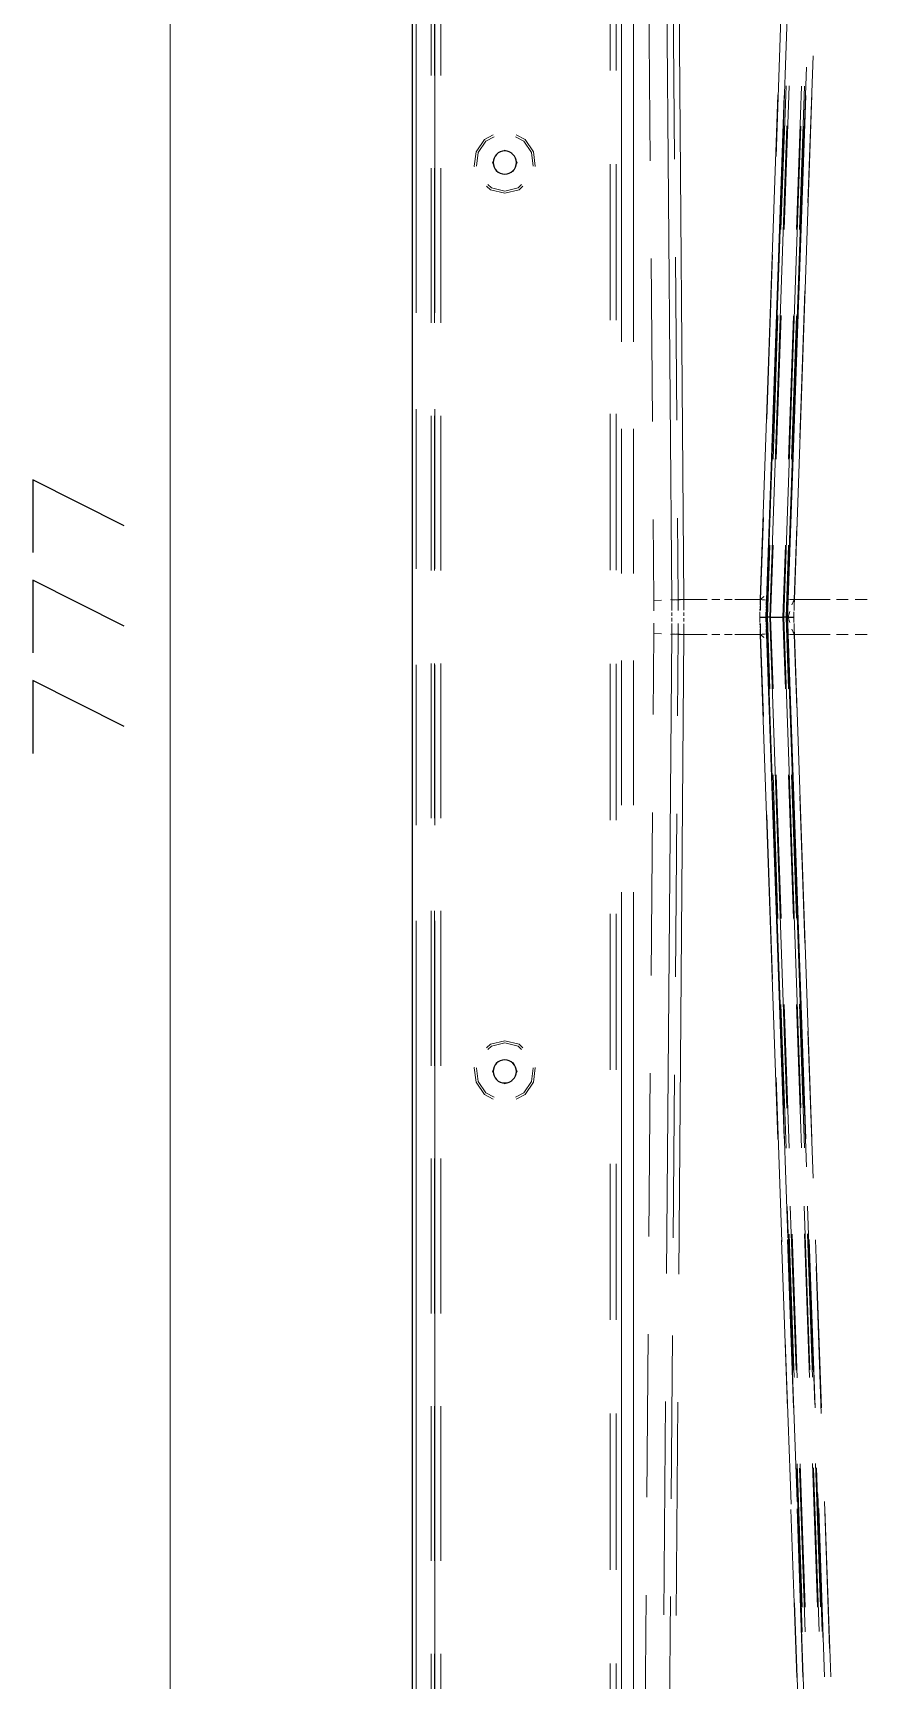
# Model space of a CAD drawing. Header units: millimetres. Extents: x 0 to 1989, y -338 to 950.
# Drawn here: x 0 to 135.8, y 338 to 606.2 of the extents above; entities that cross this region are included whole.
import ezdxf

# ---------------------------------------------------------------- set-up
doc = ezdxf.new("R2010")
doc.units = ezdxf.units.MM
doc.layers.add('DETAIL', color=8, linetype='Continuous')
doc.layers.add('FINE', color=9, linetype='Continuous')

msp = doc.modelspace()

# ---------------------------------------------------------------- linework, layer by layer
at = {"layer": 'DETAIL', "lineweight": 25}
for p, q in [((61.81, 128.08), (61.81, 894.08)), ((119.44, 511.08), (119.32, 511.08)), ((119.94, 511.08), (119.44, 511.08)), ((119.94, 511.08), (122.24, 511.08)), ((122.74, 511.08), (122.24, 511.08)), ((122.74, 511.08), (122.86, 511.08))]:
    msp.add_line(p, q, dxfattribs=at)
for points in [[(76.81, 583.2, 0.414209), (78.7, 585.08, 0.414234), (76.81, 586.97, 0.414218), (74.92, 585.08, 0.414193)], [(76.81, 438.97, 0.414209), (74.92, 437.08, 0.414184), (76.81, 435.2, 0.414218), (78.7, 437.08, 0.414243)]]:
    msp.add_lwpolyline(points, format="xyb", close=True, dxfattribs=at)
for points in [[(14.84, 525.94), (0, 533.44), (0, 521.57)], [(14.84, 509.6), (0, 517.1), (0, 505.22)], [(118.31, 511.08), (118.34, 511.08), (118.52, 511.08), (118.83, 511.08), (119.09, 511.08), (119.25, 511.08), (119.32, 511.08)], [(122.86, 511.08), (122.92, 511.08), (123.09, 511.08), (123.35, 511.08), (123.66, 511.08), (123.84, 511.08), (123.86, 511.08)], [(14.84, 493.25), (0, 500.75), (0, 488.88)]]:
    msp.add_lwpolyline(points, dxfattribs=at)
at = {"layer": 'FINE', "lineweight": 9}
for p, q in [((22.34, 122.68), (22.34, 899.48)), ((62.41, 560.59), (62.41, 716.91)), ((65.41, 716.91), (65.41, 560.59)), ((95.79, 555.88), (95.79, 697.34)), ((97.77, 697.34), (97.77, 555.88)), ((93.98, 625.53), (93.98, 600.1)), ((94.97, 600.1), (94.97, 625.53)), ((64.81, 599.27), (64.81, 624.47)), ((65.39, 624.47), (65.39, 599.27)), ((66.39, 599.27), (66.39, 624.47)), ((104, 513.8), (103.16, 617.99)), ((100.29, 611.94), (100.5, 585.39)), ((104.47, 585.61), (104.25, 612.17)), ((121.92, 612.81), (120.98, 586.08)), ((121.96, 585.34), (122.9, 612.18)), ((126.17, 578.54), (127.01, 602.48)), ((125.94, 600.61), (125.09, 576.41)), ((122.29, 596.02), (119.41, 513.83)), ((122.6, 597.55), (121.78, 574.18)), ((122.28, 574.19), (123.1, 597.56)), ((122.96, 513.9), (125.82, 596.03)), ((125.12, 597.53), (124.3, 574.17)), ((124.8, 574.16), (125.62, 597.52)), ((119.44, 511.08), (122.24, 591.06)), ((122.74, 591.05), (119.94, 511.08)), ((122.24, 511.08), (125.02, 591.02)), ((125.52, 591.03), (122.74, 511.08)), ((76.81, 587.08), (75.63, 586.59)), ((77.99, 586.59), (76.81, 587.08)), ((93.98, 584.84), (93.98, 559.41)), ((94.97, 559.41), (94.97, 584.84)), ((64.81, 558.96), (64.81, 584.15)), ((65.39, 584.15), (65.39, 558.96)), ((66.39, 558.96), (66.39, 584.15)), ((100.63, 569.45), (100.84, 542.9)), ((104.8, 543.13), (104.59, 569.68)), ((120.42, 570.04), (119.49, 543.32)), ((120.45, 542.4), (121.39, 569.24)), ((124.84, 540.25), (125.67, 564.18)), ((124.59, 561.89), (123.75, 537.7)), ((121.29, 560.16), (120.48, 536.79)), ((120.98, 536.79), (121.79, 560.16)), ((123.81, 560.15), (122.99, 536.78)), ((123.49, 536.78), (124.31, 560.14)), ((62.41, 518.9), (62.41, 544.95)), ((65.41, 544.95), (65.41, 518.9)), ((64.81, 518.64), (64.81, 543.84)), ((65.39, 543.84), (65.39, 518.64)), ((66.39, 518.64), (66.39, 543.84)), ((93.98, 544.15), (93.98, 518.71)), ((94.97, 518.71), (94.97, 544.15)), ((95.79, 518.15), (95.79, 541.73)), ((97.77, 541.73), (97.77, 518.15)), ((105.04, 513.92), (104.93, 527.19)), ((118.93, 527.28), (118.46, 513.92)), ((119.42, 512.88), (119.89, 526.3)), ((123.24, 523.18), (122.82, 511.08)), ((119.99, 522.77), (119.58, 511.08)), ((120.08, 511.08), (120.49, 522.77)), ((122.51, 522.76), (122.1, 511.08)), ((122.6, 511.08), (123.01, 522.76)), ((102.31, 513.83), (101.08, 513.69)), ((105.04, 513.92), (103.8, 513.88)), ((104, 513.8), (104.6, 513.87)), ((104, 512.14), (104, 513.8)), ((104.72, 513.88), (104.92, 513.89)), ((105.04, 512.14), (105.04, 513.92)), ((109.23, 513.92), (105.04, 513.92)), ((105.04, 513.89), (105.25, 513.9)), ((105.37, 513.9), (105.98, 513.92)), ((105.98, 513.92), (105.98, 512.18)), ((110.54, 513.92), (111.81, 513.92)), ((112.57, 513.92), (113.84, 513.92)), ((118.46, 513.92), (114.26, 513.92)), ((118.35, 512.12), (118.36, 512.41)), ((118.37, 512.59), (118.38, 512.88)), ((118.38, 513.05), (118.41, 513.92)), ((118.41, 513.92), (118.72, 513.9)), ((118.46, 512.14), (118.46, 513.92)), ((118.78, 513.89), (118.88, 513.89)), ((118.94, 513.89), (119.05, 513.88)), ((119.36, 512.37), (119.35, 512.09)), ((119.42, 512.88), (119.36, 513.62)), ((119.38, 512.82), (119.37, 512.54)), ((119.41, 513.83), (119.38, 512.99)), ((119.41, 512.66), (119.4, 511.67)), ((122.9, 512.12), (122.91, 512.4)), ((122.91, 512.57), (122.92, 512.86)), ((122.93, 513.03), (122.96, 513.9)), ((123.33, 513.92), (123.43, 513.92)), ((123.49, 513.92), (123.59, 513.92)), ((123.92, 513.92), (123.54, 513.06)), ((123.65, 513.92), (123.96, 513.92)), ((123.91, 512.41), (123.9, 512.12)), ((123.92, 512.88), (123.91, 512.59)), ((123.92, 512.14), (123.92, 513.92)), ((123.96, 513.92), (123.93, 513.05)), ((130.83, 513.92), (132.74, 513.92)), ((133.88, 513.92), (135.79, 513.92)), ((101.08, 510.1), (101.08, 508.47)), ((104, 511.25), (104, 511.8)), ((104, 510.36), (104, 510.92)), ((104, 508.36), (104, 510.03)), ((105.04, 508.25), (105.04, 510.02)), ((105.98, 511.83), (105.98, 511.26)), ((105.98, 510.91), (105.98, 510.33)), ((105.98, 509.98), (105.98, 508.25)), ((118.36, 509.75), (118.35, 510.04)), ((118.46, 508.25), (118.46, 510.02)), ((119.34, 511.92), (119.32, 511.08)), ((119.32, 511.08), (119.34, 510.24)), ((119.35, 510.07), (119.36, 509.79)), ((119.36, 511.08), (119.38, 511.64)), ((119.38, 510.52), (119.36, 511.08)), ((119.37, 509.63), (119.38, 509.35)), ((119.4, 510.47), (119.41, 509.47)), ((119.44, 511.08), (122.24, 431.1)), ((119.99, 499.4), (119.58, 511.08)), ((122.74, 431.11), (119.94, 511.08)), ((120.08, 511.08), (120.49, 499.4)), ((122.51, 499.4), (122.1, 511.08)), ((122.24, 511.08), (125.02, 431.14)), ((122.6, 511.08), (123.01, 499.4)), ((125.52, 431.13), (122.74, 511.08)), ((123.24, 498.98), (122.82, 511.08)), ((122.86, 511.08), (122.89, 511.94)), ((122.89, 510.22), (122.86, 511.08)), ((122.91, 509.76), (122.9, 510.05)), ((123.2, 511.99), (122.97, 511.08)), ((122.97, 511.08), (123.2, 510.17)), ((123.89, 511.95), (123.86, 511.08)), ((123.86, 511.08), (123.89, 510.21)), ((123.9, 510.04), (123.91, 509.75)), ((123.92, 508.25), (123.92, 510.02)), ((100.97, 495.2), (101.08, 508.47)), ((101.08, 508.47), (102.31, 508.34)), ((104, 508.36), (103.16, 404.17)), ((103.8, 508.28), (105.04, 508.25)), ((104.6, 508.29), (104, 508.36)), ((104.92, 508.28), (104.72, 508.28)), ((105.04, 508.25), (104.93, 494.97)), ((105.25, 508.27), (105.04, 508.27)), ((105.04, 508.25), (109.23, 508.25)), ((105.14, 404.06), (105.98, 508.25)), ((105.98, 508.25), (105.37, 508.26)), ((109.78, 508.25), (105.98, 508.25)), ((111.81, 508.25), (110.54, 508.25)), ((113.84, 508.25), (112.57, 508.25)), ((114.26, 508.25), (118.46, 508.25)), ((118.41, 508.25), (114.6, 508.25)), ((118.38, 509.29), (118.37, 509.58)), ((118.41, 508.25), (118.38, 509.12)), ((118.72, 508.26), (118.41, 508.25)), ((118.41, 508.25), (121.29, 426.05)), ((118.93, 494.88), (118.46, 508.25)), ((118.88, 508.27), (118.78, 508.27)), ((119.05, 508.28), (118.94, 508.28)), ((119.36, 508.54), (119.42, 509.28)), ((119.38, 509.18), (119.41, 508.34)), ((122.29, 426.14), (119.41, 508.34)), ((119.42, 509.28), (119.89, 495.87)), ((122.92, 509.3), (122.91, 509.59)), ((122.96, 508.27), (122.93, 509.13)), ((122.96, 508.27), (125.82, 426.13)), ((123.43, 508.24), (123.33, 508.24)), ((123.59, 508.24), (123.49, 508.24)), ((123.54, 509.11), (123.92, 508.25)), ((123.96, 508.25), (123.65, 508.24)), ((123.91, 509.58), (123.92, 509.29)), ((123.92, 508.25), (124.34, 496.28)), ((123.92, 508.25), (129.79, 508.25)), ((123.93, 509.12), (123.96, 508.25)), ((129.68, 508.25), (123.96, 508.25)), ((126.82, 426.11), (123.96, 508.25)), ((132.74, 508.25), (130.83, 508.25)), ((135.79, 508.25), (133.88, 508.25)), ((62.41, 477.21), (62.41, 503.27)), ((64.81, 478.33), (64.81, 503.52)), ((65.39, 503.52), (65.39, 478.33)), ((65.41, 503.27), (65.41, 477.21)), ((66.39, 478.33), (66.39, 503.52)), ((93.98, 503.45), (93.98, 478.02)), ((94.97, 478.02), (94.97, 503.45)), ((95.79, 480.43), (95.79, 504.01)), ((97.77, 504.01), (97.77, 480.43)), ((121.29, 462), (120.48, 485.37)), ((120.98, 485.37), (121.79, 462)), ((123.81, 462.01), (122.99, 485.38)), ((123.49, 485.38), (124.31, 462.02)), ((124.59, 460.27), (123.75, 484.47)), ((124.84, 481.92), (125.67, 457.98)), ((100.63, 452.71), (100.84, 479.26)), ((104.8, 479.04), (104.59, 452.48)), ((120.42, 452.12), (119.49, 478.85)), ((120.45, 479.76), (121.39, 452.93)), ((95.79, 324.83), (95.79, 466.29)), ((97.77, 466.29), (97.77, 324.83)), ((62.41, 305.25), (62.41, 461.58)), ((64.81, 438.01), (64.81, 463.21)), ((65.39, 463.21), (65.39, 438.01)), ((65.41, 461.58), (65.41, 305.25)), ((66.39, 438.01), (66.39, 463.21)), ((93.98, 462.76), (93.98, 437.32)), ((94.97, 437.32), (94.97, 462.76)), ((122.6, 424.61), (121.78, 447.98)), ((122.28, 447.98), (123.1, 424.61)), ((125.12, 424.63), (124.3, 448)), ((124.8, 448.01), (125.62, 424.65)), ((125.94, 421.55), (125.09, 445.75)), ((126.17, 443.62), (127.01, 419.69)), ((76.81, 435.08), (75.63, 435.57)), ((77.99, 435.57), (76.81, 435.08)), ((100.29, 410.22), (100.5, 436.78)), ((104.47, 436.55), (104.25, 410)), ((121.92, 409.36), (120.98, 436.08)), ((121.96, 436.82), (122.9, 409.99)), ((64.81, 397.69), (64.81, 422.89)), ((65.39, 422.89), (65.39, 397.69)), ((66.39, 397.69), (66.39, 422.89)), ((93.98, 422.06), (93.98, 396.63)), ((94.97, 396.63), (94.97, 422.06)), ((122.8, 415.1), (123.74, 388.44)), ((124.24, 388.46), (123.3, 415.12)), ((125.58, 415.15), (126.5, 388.5)), ((127, 388.5), (126.08, 415.15)), ((123.9, 387.22), (123.09, 410.59)), ((123.59, 410.58), (124.4, 387.21)), ((126.42, 387.25), (125.61, 410.61)), ((126.11, 410.63), (126.92, 387.27)), ((121.86, 409.61), (122.82, 382.21)), ((123.82, 382.3), (122.86, 409.7)), ((126.39, 409.7), (127.35, 382.32)), ((128.35, 382.3), (127.39, 409.68)), ((127.29, 382.84), (126.44, 407.04)), ((127.51, 405.33), (128.34, 381.39)), ((99.95, 367.74), (100.17, 394.29)), ((104.13, 394.06), (103.91, 367.51)), ((123.42, 366.59), (122.48, 393.32)), ((123.46, 393.88), (124.4, 367.05)), ((64.81, 357.38), (64.81, 382.58)), ((65.39, 382.58), (65.39, 357.38)), ((66.39, 357.38), (66.39, 382.58)), ((93.98, 381.37), (93.98, 355.94)), ((94.97, 355.94), (94.97, 381.37)), ((103, 383.34), (102.72, 348.61)), ((104.7, 348.49), (104.98, 383.22)), ((125.21, 349.83), (124.39, 373.2)), ((124.89, 373.19), (125.71, 349.82)), ((127.73, 349.86), (126.91, 373.23)), ((127.41, 373.25), (128.23, 349.89)), ((124.3, 372.45), (125.23, 345.79)), ((125.73, 345.82), (124.8, 372.47)), ((127.06, 372.51), (127.98, 345.87)), ((128.48, 345.86), (127.56, 372.51)), ((128.64, 344.13), (127.79, 368.32)), ((123.4, 365.77), (124.36, 338.37)), ((125.36, 338.46), (124.4, 365.86)), ((127.92, 365.89), (128.87, 338.52)), ((128.84, 367.03), (129.67, 343.09)), ((129.87, 338.49), (128.92, 365.87)), ((99.61, 325.25), (99.83, 351.8)), ((103.79, 351.58), (103.58, 325.02)), ((124.91, 323.83), (123.98, 350.56)), ((124.96, 350.94), (125.9, 324.11)), ((64.81, 317.06), (64.81, 342.26)), ((65.39, 342.26), (65.39, 317.06)), ((66.39, 317.06), (66.39, 342.26)), ((93.98, 340.68), (93.98, 315.24)), ((94.97, 315.24), (94.97, 340.68))]:
    msp.add_line(p, q, dxfattribs=at)
for points in [[(105.14, 618.1), (105.98, 513.92), (109.78, 513.92)], [(114.6, 513.92), (118.41, 513.92), (121.29, 596.11)], [(126.82, 596.05), (123.96, 513.92), (129.68, 513.92)], [(71.86, 584.43), (71.85, 584.48), (72.14, 586.85), (73.49, 588.82), (74.95, 589.59)], [(72.21, 584.48), (72.19, 584.52), (72.46, 586.73), (73.73, 588.56), (75.08, 589.27)], [(78.54, 589.27), (79.89, 588.56), (81.16, 586.73), (81.43, 584.52), (81.41, 584.48)], [(78.67, 589.59), (80.13, 588.82), (81.49, 586.85), (81.77, 584.48), (81.76, 584.43)], [(74.91, 585.32), (74.81, 585.08), (75.4, 583.67), (76.1, 583.37)], [(77.52, 583.37), (78.22, 583.67), (78.81, 585.08), (78.71, 585.32)], [(76.81, 580.08), (74.49, 580.65), (73.85, 581.22)], [(76.81, 580.43), (74.65, 580.96), (74.06, 581.49)], [(79.56, 581.49), (78.97, 580.96), (76.81, 580.43)], [(79.77, 581.22), (79.13, 580.65), (76.81, 580.08)], [(100.97, 526.97), (101.08, 513.69), (101.08, 512.06)], [(129.79, 513.92), (123.92, 513.92), (124.34, 525.88)], [(118.99, 514.38), (118.97, 514.41), (118.46, 513.92)], [(119.11, 513.88), (119.11, 513.88), (119.41, 513.83)], [(119.4, 512.32), (119.42, 512.84), (119.42, 512.88)], [(122.96, 513.9), (123.26, 513.92), (123.26, 513.92)], [(118.34, 510.21), (118.31, 511.08), (118.34, 511.95)], [(119.42, 509.28), (119.42, 509.33), (119.4, 509.85)], [(118.46, 508.25), (118.97, 507.76), (118.99, 507.78)], [(119.41, 508.34), (119.11, 508.29), (119.11, 508.29)], [(123.26, 508.24), (123.26, 508.24), (122.96, 508.27)], [(76.81, 442.08), (74.49, 441.51), (73.85, 440.95)], [(76.81, 441.73), (74.65, 441.2), (74.06, 440.68)], [(79.77, 440.95), (79.13, 441.51), (76.81, 442.08)], [(79.56, 440.68), (78.97, 441.2), (76.81, 441.73)], [(71.86, 437.73), (71.85, 437.68), (72.14, 435.31), (73.49, 433.34), (74.95, 432.57)], [(72.21, 437.69), (72.19, 437.64), (72.46, 435.43), (73.73, 433.6), (75.08, 432.89)], [(74.91, 436.85), (74.81, 437.08), (75.4, 438.5), (76.1, 438.79)], [(77.52, 438.79), (78.22, 438.5), (78.81, 437.08), (78.71, 436.85)], [(78.54, 432.89), (79.89, 433.6), (81.16, 435.43), (81.43, 437.64), (81.41, 437.69)], [(78.67, 432.57), (80.13, 433.34), (81.49, 435.31), (81.77, 437.68), (81.76, 437.73)]]:
    msp.add_lwpolyline(points, dxfattribs=at)

doc.saveas('drawing.dxf')
